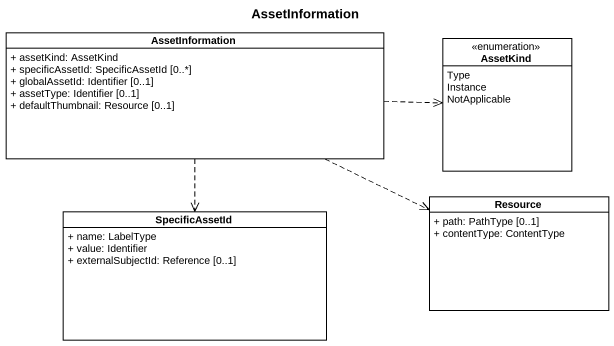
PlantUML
@startuml
title AssetInformation
hide circle
hide empty members
skinparam classAttributeIconSize 0
class AssetInformation {
  + assetKind: AssetKind
  + specificAssetId: SpecificAssetId [0..*]
  + globalAssetId: Identifier [0..1]
  + assetType: Identifier [0..1]
  + defaultThumbnail: Resource [0..1]
}
enum AssetKind {
  Type
  Instance
  NotApplicable
}
class Resource {
  + path: PathType [0..1]
  + contentType: ContentType
}
class SpecificAssetId {
  + name: LabelType
  + value: Identifier
  + externalSubjectId: Reference [0..1]
}
AssetInformation .right.> AssetKind
AssetInformation .right.> Resource
AssetInformation ..> SpecificAssetId
@enduml
